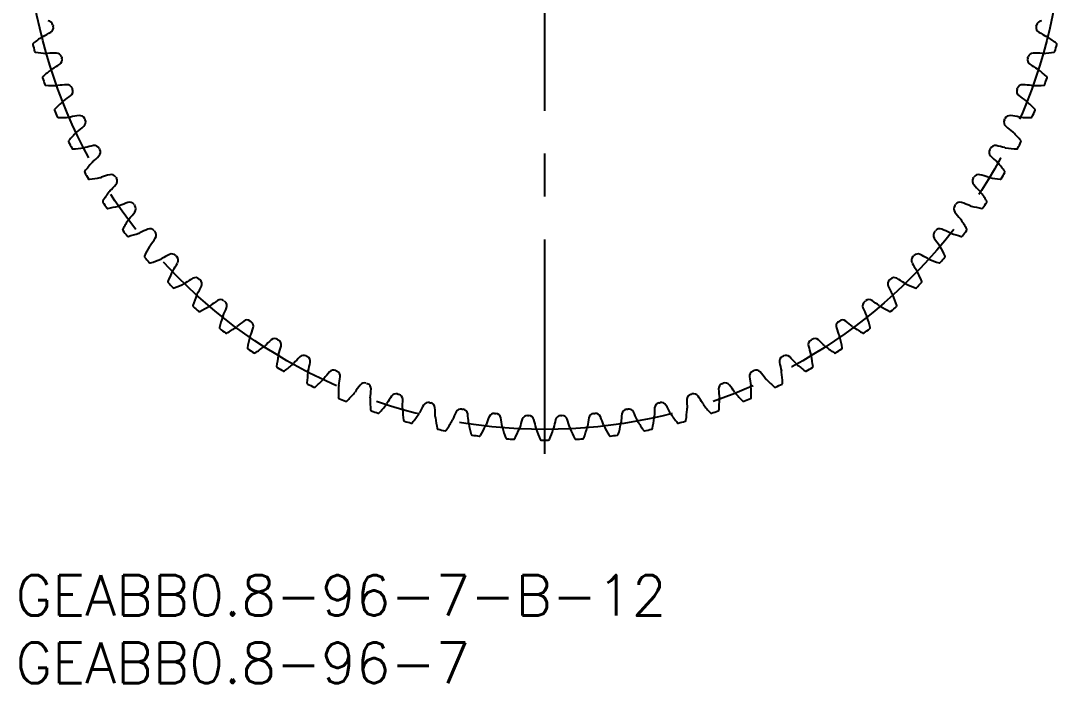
# Model space of a CAD drawing. Extents: x -1 to 118, y -8 to 89.
# Drawn here: x 0.4 to 77.6, y -8 to 41.1 of the extents above; entities that cross this region are included whole.
import ezdxf

# ---------------------------------------------------------------- set-up
doc = ezdxf.new("R2010")
doc.units = 0
doc.header["$LTSCALE"] = 0.5
doc.linetypes.add('CENTER', pattern=[50.8, 31.75, -6.35, 6.35, -6.35])
for name, color, linetype in [('MSM_CENTER', 1, 'CENTER'), ('MSM_CONTINUOUS', 7, 'CONTINUOUS'), ('MSM_PART_NUMBER', 7, 'CONTINUOUS')]:
    doc.layers.add(name, color=color, linetype=linetype)
doc.styles.get("Standard").update_dxf_attribs({"font": 'txt.shx', "height": 3, "bigfont": 'bigfont.shx'})

# ---------------------------------------------------------------- blocks, each defined once
blk = doc.blocks.new('*U2')
at = {"layer": 'MSM_PART_NUMBER'}
blk.add_text('GEABB0.8-96-7-B-12', height=3, dxfattribs=at).set_placement((0, -3))
blk = doc.blocks.new('*U3')
at = {"layer": 'MSM_PART_NUMBER'}
blk.add_text('GEABB0.8-96-7', height=3, dxfattribs=at).set_placement((0, -8))

msp = doc.modelspace()

# ---------------------------------------------------------------- linework, layer by layer
at = {"layer": 'MSM_CENTER'}
msp.add_line((39.2, 9), (39.2, 89.4), dxfattribs=at)
msp.add_circle((39.2, 49.2), 38.4, dxfattribs=at)
at = {"layer": 'MSM_CONTINUOUS'}
for centre, radius, start, end in [((2.376, 40.665), 0.4, 13.04941, 86.02925), ((76.024, 40.665), 0.4, 93.97075, 166.95057), ((-2.232, 48.518), 9.6, 296.34546, 300.22075), ((2.399, 40.568), 0.4, 300.22075, 13.20057), ((39.2, 49.2), 37.4, 193.04943, 193.20057), ((76.001, 40.568), 0.4, 166.7994, 239.77925), ((39.2, 49.2), 37.4, 346.79943, 346.95057), ((80.632, 48.518), 9.6, 239.77925, 243.65454), ((1.345, 39.331), 0.08, 127.92651, 194.61229), ((8.672, 29.928), 12, 124.0625, 127.92651), ((2.323, 39.319), 0.665, 116.31365, 124.0625), ((76.077, 39.319), 0.665, 55.9375, 63.68635), ((69.728, 29.928), 12, 52.07349, 55.9375), ((77.055, 39.331), 0.08, 345.38831, 52.07349), ((39.2, 49.2), 39.2, 194.61229, 195.38772), ((1.482, 38.82), 0.08, 195.38831, 262.07349), ((3.126, 50.626), 12, 262.07349, 265.9375), ((2.323, 39.319), 0.665, 265.9375, 273.68635), ((2.978, 29.075), 9.6, 89.77925, 93.65454), ((3.013, 38.275), 0.4, 16.79941, 89.77925), ((75.387, 38.275), 0.4, 90.22075, 163.20057), ((75.422, 29.075), 9.6, 86.34546, 90.22075), ((76.077, 39.319), 0.665, 266.31365, 274.0625), ((75.274, 50.626), 12, 274.0625, 277.92651), ((76.918, 38.82), 0.08, 277.92651, 344.61229), ((39.2, 49.2), 39.2, 344.61229, 345.38772), ((-2.099, 45.809), 9.6, 300.09546, 303.97075), ((3.042, 38.18), 0.4, 303.97075, 16.95057), ((39.2, 49.2), 37.4, 196.79943, 196.95057), ((75.358, 38.18), 0.4, 163.0494, 236.02925), ((39.2, 49.2), 37.4, 343.04943, 343.20057), ((80.499, 45.809), 9.6, 236.02925, 239.90454), ((9.998, 27.973), 12, 127.8125, 131.67651), ((3.048, 36.928), 0.665, 120.06365, 127.8125), ((75.352, 36.928), 0.665, 52.1875, 59.93635), ((68.402, 27.973), 12, 48.32349, 52.1875), ((2.072, 36.876), 0.08, 131.67651, 198.36229), ((39.2, 49.2), 39.2, 198.36229, 199.13772), ((2.242, 36.375), 0.08, 199.13831, 265.82349), ((3.11, 48.263), 12, 265.82349, 269.6875), ((4.372, 26.749), 9.6, 93.52925, 97.40454), ((3.805, 35.932), 0.4, 20.54941, 93.52925), ((74.595, 35.932), 0.4, 86.47075, 159.45057), ((74.028, 26.749), 9.6, 82.59546, 86.47075), ((75.29, 48.263), 12, 270.3125, 274.17651), ((76.158, 36.375), 0.08, 274.17651, 340.86229), ((39.2, 49.2), 39.2, 340.86229, 341.63772), ((76.328, 36.876), 0.08, 341.63831, 48.32349), ((3.048, 36.928), 0.665, 269.6875, 277.43635), ((-1.788, 43.116), 9.6, 303.84546, 307.72075), ((3.84, 35.838), 0.4, 307.72075, 20.70057), ((39.2, 49.2), 37.4, 200.54943, 200.70057), ((74.56, 35.838), 0.4, 159.2994, 232.27925), ((39.2, 49.2), 37.4, 339.29943, 339.45057), ((80.188, 43.116), 9.6, 232.27925, 236.15454), ((75.352, 36.928), 0.665, 262.56365, 270.3125), ((11.449, 26.109), 12, 131.5625, 135.42651), ((3.928, 34.59), 0.665, 123.81365, 131.5625), ((74.472, 34.59), 0.665, 48.4375, 56.18635), ((66.951, 26.109), 12, 44.57349, 48.4375), ((2.957, 34.474), 0.08, 135.42651, 202.11229), ((39.2, 49.2), 39.2, 202.11229, 202.88772), ((5.914, 24.519), 9.6, 97.27925, 101.15454), ((4.749, 33.645), 0.4, 24.29941, 97.27925), ((73.651, 33.645), 0.4, 82.72075, 155.70057), ((72.486, 24.519), 9.6, 78.84546, 82.72075), ((39.2, 49.2), 39.2, 337.11229, 337.88772), ((75.443, 34.474), 0.08, 337.88831, 44.57349), ((3.16, 33.985), 0.08, 202.88831, 269.57349), ((3.249, 45.905), 12, 269.57349, 273.4375), ((3.928, 34.59), 0.665, 273.4375, 281.18635), ((-1.303, 40.448), 9.6, 307.59546, 311.47075), ((4.79, 33.554), 0.4, 311.47075, 24.45057), ((39.2, 49.2), 37.4, 204.29943, 204.45057), ((73.61, 33.554), 0.4, 155.5494, 228.52925), ((39.2, 49.2), 37.4, 335.54943, 335.70057), ((79.703, 40.448), 9.6, 228.52925, 232.40454), ((74.472, 34.59), 0.665, 258.81365, 266.5625), ((75.151, 45.905), 12, 266.5625, 270.42651), ((75.24, 33.985), 0.08, 270.42651, 337.11229), ((13.018, 24.343), 12, 135.3125, 139.17651), ((4.959, 32.314), 0.665, 127.56365, 135.3125), ((73.441, 32.314), 0.665, 44.6875, 52.43635), ((65.382, 24.343), 12, 40.82349, 44.6875), ((3.998, 32.135), 0.08, 139.17651, 205.86229), ((39.2, 49.2), 39.2, 205.86229, 206.63771), ((4.959, 32.314), 0.665, 277.1875, 284.93635), ((7.6, 22.395), 9.6, 101.02925, 104.90454), ((5.84, 31.425), 0.4, 28.04941, 101.02925), ((72.56, 31.425), 0.4, 78.97075, 151.95057), ((70.8, 22.395), 9.6, 75.09546, 78.97075), ((73.441, 32.314), 0.665, 255.06365, 262.8125), ((39.2, 49.2), 39.2, 333.36229, 334.13772), ((74.402, 32.135), 0.08, 334.13831, 40.82349), ((4.232, 31.661), 0.08, 206.63771, 273.32349), ((3.541, 43.561), 12, 273.32349, 277.1875), ((-0.643, 37.818), 9.6, 311.34546, 315.22075), ((5.887, 31.337), 0.4, 315.22075, 28.20057), ((39.2, 49.2), 37.4, 208.04943, 208.20057), ((72.513, 31.337), 0.4, 151.7994, 224.77925), ((39.2, 49.2), 37.4, 331.79943, 331.95057), ((79.043, 37.818), 9.6, 224.77925, 228.65454), ((74.859, 43.561), 12, 262.8125, 266.67651), ((74.168, 31.661), 0.08, 266.67651, 333.36229), ((14.7, 22.684), 12, 139.0625, 142.92651), ((6.137, 30.111), 0.665, 131.31365, 139.0625), ((72.263, 30.111), 0.665, 40.9375, 48.68635), ((63.7, 22.684), 12, 37.07349, 40.9375), ((5.19, 29.87), 0.08, 142.92651, 209.61229), ((39.2, 49.2), 39.2, 209.61229, 210.38771), ((5.454, 29.411), 0.08, 210.38771, 277.07349), ((3.986, 41.24), 12, 277.07349, 280.9375), ((6.137, 30.111), 0.665, 280.9375, 288.68635), ((9.421, 20.386), 9.6, 104.77925, 108.65454), ((7.074, 29.281), 0.4, 31.79941, 104.77925), ((39.2, 49.2), 37.4, 211.79943, 211.95057), ((7.127, 29.197), 0.4, 318.97075, 31.95057), ((71.273, 29.197), 0.4, 148.0494, 221.02925), ((39.2, 49.2), 37.4, 328.04943, 328.20057), ((71.326, 29.281), 0.4, 75.22075, 148.20057), ((68.979, 20.386), 9.6, 71.34546, 75.22075), ((72.263, 30.111), 0.665, 251.31365, 259.0625), ((74.414, 41.24), 12, 259.0625, 262.92651), ((72.946, 29.411), 0.08, 262.92651, 329.61229), ((39.2, 49.2), 39.2, 329.61229, 330.38772), ((73.21, 29.87), 0.08, 330.38831, 37.07349), ((0.186, 35.236), 9.6, 315.09546, 318.97075), ((78.214, 35.236), 9.6, 221.02925, 224.90454), ((16.487, 21.138), 12, 142.8125, 146.67651), ((7.456, 27.99), 0.665, 135.06365, 142.8125), ((70.944, 27.99), 0.665, 37.1875, 44.93635), ((61.913, 21.138), 12, 33.32349, 37.1875), ((6.527, 27.687), 0.08, 146.67651, 213.36229), ((39.2, 49.2), 39.2, 213.36229, 214.13772), ((6.821, 27.246), 0.08, 214.13831, 280.82349), ((4.582, 38.954), 12, 280.82349, 284.6875), ((7.456, 27.99), 0.665, 284.6875, 292.43635), ((11.369, 18.5), 9.6, 108.52925, 112.40454), ((8.445, 27.223), 0.4, 35.54941, 108.52925), ((39.2, 49.2), 37.4, 215.54943, 215.70057), ((8.503, 27.142), 0.4, 322.72075, 35.70057), ((69.897, 27.142), 0.4, 144.2994, 217.27925), ((39.2, 49.2), 37.4, 324.29943, 324.45057), ((69.955, 27.223), 0.4, 71.47075, 144.45057), ((67.031, 18.5), 9.6, 67.59546, 71.47075), ((70.944, 27.99), 0.665, 247.56365, 255.3125), ((73.818, 38.954), 12, 255.3125, 259.17651), ((71.579, 27.246), 0.08, 259.17651, 325.86229), ((39.2, 49.2), 39.2, 325.86229, 326.63772), ((71.873, 27.687), 0.08, 326.63831, 33.32349), ((18.371, 19.713), 12, 146.5625, 150.42651), ((8.912, 25.959), 0.665, 138.81365, 146.5625), ((1.183, 32.714), 9.6, 318.84546, 322.72075), ((77.217, 32.714), 9.6, 217.27925, 221.15454), ((69.488, 25.959), 0.665, 33.4375, 41.18635), ((60.029, 19.713), 12, 29.57349, 33.4375), ((8.004, 25.596), 0.08, 150.42651, 217.11229), ((39.2, 49.2), 39.2, 217.11229, 217.88772), ((13.437, 16.745), 9.6, 112.27925, 116.15454), ((9.949, 25.258), 0.4, 39.29941, 112.27925), ((39.2, 49.2), 37.4, 219.29943, 219.45057), ((39.2, 49.2), 37.4, 320.54943, 320.70057), ((68.451, 25.258), 0.4, 67.72075, 140.70057), ((64.963, 16.745), 9.6, 63.84546, 67.72075), ((39.2, 49.2), 39.2, 322.11229, 322.88772), ((70.396, 25.596), 0.08, 322.88831, 29.57349), ((8.326, 25.176), 0.08, 217.88831, 284.57349), ((5.327, 36.712), 12, 284.57349, 288.4375), ((8.912, 25.959), 0.665, 288.4375, 296.18635), ((2.343, 30.263), 9.6, 322.59546, 326.47075), ((10.012, 25.181), 0.4, 326.47075, 39.45057), ((68.388, 25.181), 0.4, 140.5494, 213.52925), ((76.057, 30.263), 9.6, 213.52925, 217.40454), ((69.488, 25.959), 0.665, 243.81365, 251.5625), ((73.073, 36.712), 12, 251.5625, 255.42651), ((70.074, 25.176), 0.08, 255.42651, 322.11229), ((20.344, 18.414), 12, 150.3125, 154.17651), ((10.496, 24.028), 0.665, 142.56365, 150.3125), ((67.904, 24.028), 0.665, 29.6875, 37.43635), ((58.056, 18.414), 12, 25.82349, 29.6875), ((9.614, 23.606), 0.08, 154.17651, 220.86229), ((39.2, 49.2), 39.2, 220.86229, 221.63771), ((6.216, 34.524), 12, 288.32349, 292.1875), ((10.496, 24.028), 0.665, 292.1875, 299.93635), ((15.614, 15.13), 9.6, 116.02925, 119.90454), ((11.577, 23.397), 0.4, 43.04941, 116.02925), ((39.2, 49.2), 37.4, 223.04943, 223.20057), ((11.645, 23.324), 0.4, 330.22075, 43.20057), ((66.755, 23.324), 0.4, 136.7994, 209.77925), ((39.2, 49.2), 37.4, 316.79943, 316.95057), ((66.823, 23.397), 0.4, 63.97075, 136.95057), ((62.786, 15.13), 9.6, 60.09546, 63.97075), ((67.904, 24.028), 0.665, 240.06365, 247.8125), ((72.184, 34.524), 12, 247.8125, 251.67651), ((39.2, 49.2), 39.2, 318.36229, 319.13772), ((68.786, 23.606), 0.08, 319.13831, 25.82349), ((9.963, 23.208), 0.08, 221.63771, 288.32349), ((22.398, 17.246), 12, 154.0625, 157.92651), ((12.204, 22.204), 0.665, 146.31365, 154.0625), ((3.66, 27.893), 9.6, 326.34546, 330.22075), ((74.74, 27.893), 9.6, 209.77925, 213.65454), ((66.196, 22.204), 0.665, 25.9375, 33.68635), ((56.002, 17.246), 12, 22.07349, 25.9375), ((68.437, 23.208), 0.08, 251.67651, 318.36229), ((11.351, 21.726), 0.08, 157.92651, 224.61229), ((39.2, 49.2), 39.2, 224.61229, 225.38771), ((12.204, 22.204), 0.665, 295.9375, 303.68635), ((17.893, 13.66), 9.6, 119.77925, 123.65454), ((13.324, 21.645), 0.4, 46.79941, 119.77925), ((39.2, 49.2), 37.4, 226.79943, 226.95057), ((13.397, 21.577), 0.4, 333.97075, 46.95057), ((65.003, 21.577), 0.4, 133.04941, 206.02925), ((39.2, 49.2), 37.4, 313.04943, 313.20057), ((65.076, 21.645), 0.4, 60.22075, 133.20057), ((60.507, 13.66), 9.6, 56.34546, 60.22075), ((66.196, 22.204), 0.665, 236.31365, 244.0625), ((39.2, 49.2), 39.2, 314.61229, 315.38772), ((67.049, 21.726), 0.08, 315.38831, 22.07349), ((11.726, 21.351), 0.08, 225.38771, 292.07349), ((7.246, 32.398), 12, 292.07349, 295.9375), ((5.13, 25.614), 9.6, 330.09546, 333.97075), ((73.27, 25.614), 9.6, 206.02925, 209.90454), ((71.154, 32.398), 12, 244.0625, 247.92651), ((66.674, 21.351), 0.08, 247.92651, 314.61229), ((24.524, 16.216), 12, 157.8125, 161.67651), ((14.028, 20.496), 0.665, 150.06365, 157.8125), ((20.263, 12.343), 9.6, 123.52925, 127.40454), ((15.181, 20.012), 0.4, 50.54941, 123.52925), ((39.2, 49.2), 37.4, 230.54943, 230.70057), ((15.258, 19.949), 0.4, 337.72075, 50.70057), ((63.142, 19.949), 0.4, 129.29941, 202.27925), ((39.2, 49.2), 37.4, 309.29943, 309.45057), ((63.219, 20.012), 0.4, 56.47075, 129.45057), ((58.137, 12.343), 9.6, 52.59546, 56.47075), ((64.372, 20.496), 0.665, 22.1875, 29.93635), ((53.876, 16.216), 12, 18.32349, 22.1875), ((13.208, 19.963), 0.08, 161.67651, 228.36229), ((39.2, 49.2), 39.2, 228.36229, 229.13771), ((13.606, 19.614), 0.08, 229.13771, 295.82349), ((8.414, 30.344), 12, 295.82349, 299.6875), ((14.028, 20.496), 0.665, 299.6875, 307.43635), ((6.745, 23.437), 9.6, 333.84546, 337.72075), ((71.655, 23.437), 9.6, 202.27925, 206.15454), ((64.372, 20.496), 0.665, 232.56365, 240.3125), ((69.986, 30.344), 12, 240.3125, 244.17651), ((64.794, 19.614), 0.08, 244.17651, 310.86229), ((39.2, 49.2), 39.2, 310.86229, 311.63772), ((65.192, 19.963), 0.08, 311.63831, 18.32349), ((26.712, 15.327), 12, 161.5625, 165.42651), ((15.959, 18.912), 0.665, 153.81365, 161.5625), ((22.714, 11.183), 9.6, 127.27925, 131.15454), ((17.142, 18.503), 0.4, 54.29941, 127.27925), ((39.2, 49.2), 37.4, 234.29943, 234.45057), ((17.223, 18.445), 0.4, 341.47075, 54.45057), ((61.177, 18.445), 0.4, 125.54941, 198.52925), ((39.2, 49.2), 37.4, 305.54943, 305.70057), ((61.258, 18.503), 0.4, 52.72075, 125.70057), ((55.686, 11.183), 9.6, 48.84546, 52.72075), ((62.441, 18.912), 0.665, 18.4375, 26.18635), ((51.688, 15.327), 12, 14.57349, 18.4375), ((15.176, 18.326), 0.08, 165.42651, 232.11229), ((39.2, 49.2), 39.2, 232.11229, 232.88771), ((15.596, 18.004), 0.08, 232.88771, 299.57349), ((9.713, 28.371), 12, 299.57349, 303.4375), ((15.959, 18.912), 0.665, 303.4375, 311.18635), ((8.5, 21.369), 9.6, 337.59546, 341.47075), ((69.9, 21.369), 9.6, 198.52925, 202.40454), ((62.441, 18.912), 0.665, 228.81365, 236.5625), ((68.687, 28.371), 12, 236.5625, 240.42651), ((62.804, 18.004), 0.08, 240.42651, 307.11229), ((39.2, 49.2), 39.2, 307.11229, 307.88771), ((63.224, 18.326), 0.08, 307.88771, 14.57349), ((28.954, 14.582), 12, 165.3125, 169.17651), ((17.99, 17.456), 0.665, 157.56365, 165.3125), ((25.236, 10.186), 9.6, 131.02925, 134.90454), ((19.197, 17.127), 0.4, 58.04941, 131.02925), ((39.2, 49.2), 37.4, 238.04943, 238.20057), ((19.281, 17.074), 0.4, 345.22075, 58.20057), ((59.119, 17.074), 0.4, 121.79941, 194.77925), ((39.2, 49.2), 37.4, 301.79943, 301.95057), ((59.203, 17.127), 0.4, 48.97075, 121.95057), ((53.164, 10.186), 9.6, 45.09546, 48.97075), ((60.41, 17.456), 0.665, 14.6875, 22.43635), ((49.446, 14.582), 12, 10.82349, 14.6875), ((17.246, 16.821), 0.08, 169.17651, 235.86229), ((39.2, 49.2), 39.2, 235.86229, 236.63771), ((17.687, 16.527), 0.08, 236.63771, 303.32349), ((11.138, 26.487), 12, 303.32349, 307.1875), ((17.99, 17.456), 0.665, 307.1875, 314.93635), ((31.24, 13.986), 12, 169.0625, 172.92651), ((20.111, 16.137), 0.665, 161.31365, 169.0625), ((10.386, 19.421), 9.6, 341.34546, 345.22075), ((21.337, 15.887), 0.4, 61.79941, 134.77925), ((39.2, 49.2), 37.4, 241.79943, 241.95057), ((39.2, 49.2), 37.4, 298.04943, 298.20057), ((57.063, 15.887), 0.4, 45.22075, 118.20057), ((68.014, 19.421), 9.6, 194.77925, 198.65454), ((58.289, 16.137), 0.665, 10.9375, 18.68635), ((47.16, 13.986), 12, 7.07349, 10.9375), ((60.41, 17.456), 0.665, 225.06365, 232.8125), ((67.262, 26.487), 12, 232.8125, 236.67651), ((60.713, 16.527), 0.08, 236.67651, 303.36229), ((39.2, 49.2), 39.2, 303.36229, 304.13771), ((61.154, 16.821), 0.08, 304.13771, 10.82349), ((19.411, 15.454), 0.08, 172.92651, 239.61229), ((12.684, 24.7), 12, 307.07349, 310.9375), ((20.111, 16.137), 0.665, 310.9375, 318.68635), ((27.818, 9.357), 9.6, 134.77925, 138.65454), ((21.425, 15.84), 0.4, 348.97075, 61.95057), ((12.395, 17.6), 9.6, 345.09546, 348.97075), ((56.975, 15.84), 0.4, 118.04941, 191.02925), ((66.005, 17.6), 9.6, 191.02925, 194.90454), ((50.582, 9.357), 9.6, 41.34546, 45.22075), ((58.289, 16.137), 0.665, 221.31365, 229.0625), ((65.716, 24.7), 12, 229.0625, 232.92651), ((58.989, 15.454), 0.08, 300.38831, 7.07349), ((39.2, 49.2), 39.2, 239.61229, 240.38771), ((19.87, 15.19), 0.08, 240.38771, 307.07349), ((33.561, 13.541), 12, 172.8125, 176.67651), ((22.314, 14.959), 0.665, 165.06365, 172.8125), ((30.448, 8.697), 9.6, 138.52925, 142.40454), ((23.554, 14.79), 0.4, 65.54941, 138.52925), ((39.2, 49.2), 37.4, 245.54943, 245.70057), ((23.645, 14.749), 0.4, 352.72075, 65.70057), ((14.519, 15.914), 9.6, 348.84546, 352.72075), ((54.755, 14.749), 0.4, 114.29941, 187.27925), ((63.881, 15.914), 9.6, 187.27925, 191.15454), ((39.2, 49.2), 37.4, 294.29943, 294.45057), ((54.846, 14.79), 0.4, 41.47075, 114.45057), ((47.952, 8.697), 9.6, 37.59546, 41.47075), ((56.086, 14.959), 0.665, 7.1875, 14.93635), ((44.839, 13.541), 12, 3.32349, 7.1875), ((58.53, 15.19), 0.08, 232.92651, 299.61229), ((39.2, 49.2), 39.2, 299.61229, 300.38772), ((21.661, 14.232), 0.08, 176.67651, 243.36229), ((39.2, 49.2), 39.2, 243.36229, 244.13771), ((22.135, 13.998), 0.08, 244.13771, 310.82349), ((14.343, 23.018), 12, 310.82349, 314.6875), ((22.314, 14.959), 0.665, 314.6875, 322.43635), ((35.905, 13.249), 12, 176.5625, 180.42651), ((24.59, 13.928), 0.665, 168.81365, 176.5625), ((33.116, 8.212), 9.6, 142.27925, 146.15454), ((25.838, 13.84), 0.4, 69.29941, 142.27925), ((39.2, 49.2), 37.4, 249.29943, 249.45057), ((25.932, 13.805), 0.4, 356.47075, 69.45057), ((52.468, 13.805), 0.4, 110.54941, 183.52925), ((39.2, 49.2), 37.4, 290.54943, 290.70057), ((52.562, 13.84), 0.4, 37.72075, 110.70057), ((45.284, 8.212), 9.6, 33.84546, 37.72075), ((53.81, 13.928), 0.665, 3.4375, 11.18635), ((42.495, 13.249), 12, 359.57349, 3.4375), ((56.086, 14.959), 0.665, 217.56365, 225.3125), ((64.057, 23.018), 12, 225.3125, 229.17651), ((56.265, 13.998), 0.08, 229.17651, 295.86229), ((39.2, 49.2), 39.2, 295.86229, 296.63771), ((56.739, 14.232), 0.08, 296.63771, 3.32349), ((23.985, 13.16), 0.08, 180.42651, 247.11229), ((16.109, 21.449), 12, 314.57349, 318.4375), ((24.59, 13.928), 0.665, 318.4375, 326.18635), ((26.928, 13.048), 0.665, 172.56365, 180.3125), ((16.749, 14.372), 9.6, 352.59546, 356.47075), ((35.809, 7.901), 9.6, 146.02925, 149.90454), ((28.18, 13.042), 0.4, 73.04941, 146.02925), ((39.2, 49.2), 37.4, 253.04943, 253.20057), ((28.275, 13.013), 0.4, 0.22075, 73.20057), ((50.125, 13.013), 0.4, 106.79941, 179.77925), ((39.2, 49.2), 37.4, 286.79943, 286.95057), ((50.22, 13.042), 0.4, 33.97075, 106.95057), ((42.591, 7.901), 9.6, 30.09546, 33.97075), ((61.651, 14.372), 9.6, 183.52925, 187.40454), ((51.472, 13.048), 0.665, 359.6875, 7.43635), ((53.81, 13.928), 0.665, 213.81365, 221.5625), ((62.291, 21.449), 12, 221.5625, 225.42651), ((54.415, 13.16), 0.08, 292.88771, 359.57349), ((39.2, 49.2), 39.2, 247.11229, 247.88771), ((24.474, 12.957), 0.08, 247.88771, 314.57349), ((38.263, 13.11), 12, 180.3125, 184.17651), ((17.973, 19.998), 12, 318.32349, 322.1875), ((26.928, 13.048), 0.665, 322.1875, 329.93635), ((29.319, 12.323), 0.665, 176.31365, 184.0625), ((19.075, 12.978), 9.6, 356.34546, 0.22075), ((38.518, 7.768), 9.6, 149.77925, 153.65454), ((30.568, 12.399), 0.4, 76.79941, 149.77925), ((39.2, 49.2), 37.4, 256.79943, 256.95057), ((30.665, 12.376), 0.4, 3.97075, 76.95057), ((21.487, 11.739), 9.6, 0.09546, 3.97075), ((56.913, 11.739), 9.6, 176.02925, 179.90454), ((47.735, 12.376), 0.4, 103.04941, 176.02925), ((39.2, 49.2), 37.4, 283.04943, 283.20057), ((47.832, 12.399), 0.4, 30.22075, 103.20057), ((39.882, 7.768), 9.6, 26.34546, 30.22075), ((59.325, 12.978), 9.6, 179.77925, 183.65454), ((49.081, 12.323), 0.665, 355.9375, 3.68635), ((51.472, 13.048), 0.665, 210.06365, 217.8125), ((60.427, 19.998), 12, 217.8125, 221.67651), ((40.137, 13.11), 12, 355.82349, 359.6875), ((53.926, 12.957), 0.08, 225.42651, 292.11229), ((39.2, 49.2), 39.2, 292.11229, 292.88771), ((26.375, 12.242), 0.08, 184.17651, 250.86229), ((39.2, 49.2), 39.2, 250.86229, 251.63771), ((26.876, 12.072), 0.08, 251.63771, 318.32349), ((40.626, 13.126), 12, 184.0625, 187.92651), ((19.928, 18.672), 12, 322.07349, 325.9375), ((29.319, 12.323), 0.665, 325.9375, 333.68635), ((31.752, 11.756), 0.665, 180.06365, 187.8125), ((42.982, 13.297), 12, 187.8125, 191.67651), ((41.229, 7.812), 9.6, 153.52925, 157.40454), ((32.993, 11.913), 0.4, 80.54941, 153.52925), ((39.2, 49.2), 37.4, 260.54943, 260.70057), ((33.092, 11.897), 0.4, 7.72075, 80.70057), ((23.975, 10.661), 9.6, 3.84546, 7.72075), ((43.931, 8.034), 9.6, 157.27925, 161.15454), ((35.445, 11.587), 0.4, 84.29941, 157.27925), ((39.2, 49.2), 37.4, 264.29943, 264.45057), ((35.545, 11.577), 0.4, 11.47075, 84.45057), ((26.528, 9.748), 9.6, 7.59546, 11.47075), ((37.913, 11.422), 0.4, 88.04941, 161.02925), ((39.2, 49.2), 37.4, 268.04943, 268.20057), ((38.013, 11.419), 0.4, 15.22075, 88.20057), ((40.387, 11.419), 0.4, 91.79941, 164.77925), ((39.2, 49.2), 37.4, 271.79943, 271.95057), ((40.487, 11.422), 0.4, 18.97075, 91.95057), ((51.872, 9.748), 9.6, 168.52925, 172.40454), ((42.855, 11.577), 0.4, 95.54941, 168.52925), ((39.2, 49.2), 37.4, 275.54943, 275.70057), ((42.955, 11.587), 0.4, 22.72075, 95.70057), ((34.469, 8.034), 9.6, 18.84546, 22.72075), ((54.425, 10.661), 9.6, 172.27925, 176.15454), ((45.308, 11.897), 0.4, 99.29941, 172.27925), ((39.2, 49.2), 37.4, 279.29943, 279.45057), ((45.407, 11.913), 0.4, 26.47075, 99.45057), ((37.171, 7.812), 9.6, 22.59546, 26.47075), ((35.418, 13.297), 12, 348.32349, 352.1875), ((46.648, 11.756), 0.665, 352.1875, 359.93635), ((49.081, 12.323), 0.665, 206.31365, 214.0625), ((58.472, 18.672), 12, 214.0625, 217.92651), ((37.774, 13.126), 12, 352.07349, 355.9375), ((51.524, 12.072), 0.08, 221.67651, 288.36229), ((39.2, 49.2), 39.2, 288.36229, 289.13771), ((52.025, 12.242), 0.08, 289.13771, 355.82349), ((28.82, 11.482), 0.08, 187.92651, 254.61229), ((39.2, 49.2), 39.2, 254.61229, 255.38771), ((29.331, 11.345), 0.08, 255.38771, 322.07349), ((31.309, 10.884), 0.08, 191.67651, 258.36229), ((21.966, 17.477), 12, 325.82349, 329.6875), ((31.752, 11.756), 0.665, 329.6875, 337.43635), ((34.217, 11.349), 0.665, 183.81365, 191.5625), ((45.322, 13.621), 12, 191.5625, 195.42651), ((24.078, 16.418), 12, 329.57349, 333.4375), ((34.217, 11.349), 0.665, 333.4375, 341.18635), ((36.703, 11.104), 0.665, 187.56365, 195.3125), ((47.636, 14.097), 12, 195.3125, 199.17651), ((26.254, 15.499), 12, 333.32349, 337.1875), ((36.703, 11.104), 0.665, 337.1875, 344.93635), ((46.614, 8.431), 9.6, 161.02925, 164.90454), ((29.136, 9.003), 9.6, 11.34546, 15.22075), ((39.2, 11.022), 0.665, 191.31365, 199.0625), ((39.2, 11.022), 0.665, 340.9375, 348.68635), ((49.264, 9.003), 9.6, 164.77925, 168.65454), ((31.786, 8.431), 9.6, 15.09546, 18.97075), ((41.697, 11.104), 0.665, 195.06365, 202.8125), ((52.146, 15.499), 12, 202.8125, 206.67651), ((30.764, 14.097), 12, 340.82349, 344.6875), ((41.697, 11.104), 0.665, 344.6875, 352.43635), ((44.183, 11.349), 0.665, 198.81365, 206.5625), ((54.322, 16.418), 12, 206.5625, 210.42651), ((33.078, 13.621), 12, 344.57349, 348.4375), ((44.183, 11.349), 0.665, 348.4375, 356.18635), ((46.648, 11.756), 0.665, 202.56365, 210.3125), ((56.434, 17.477), 12, 210.3125, 214.17651), ((47.091, 10.884), 0.08, 281.63771, 348.32349), ((49.069, 11.345), 0.08, 217.92651, 284.61229), ((39.2, 49.2), 39.2, 284.61229, 285.38771), ((49.58, 11.482), 0.08, 285.38771, 352.07349), ((39.2, 49.2), 39.2, 258.36229, 259.13771), ((31.828, 10.781), 0.08, 259.13771, 325.82349), ((33.831, 10.45), 0.08, 195.42651, 262.11229), ((39.2, 49.2), 39.2, 262.11229, 262.88771), ((34.356, 10.381), 0.08, 262.88771, 329.57349), ((36.377, 10.182), 0.08, 199.17651, 265.86229), ((39.2, 49.2), 39.2, 265.86229, 266.63771), ((36.906, 10.147), 0.08, 266.63771, 333.32349), ((49.914, 14.724), 12, 199.0625, 202.92651), ((38.935, 10.081), 0.08, 202.92651, 269.61229), ((39.465, 10.081), 0.08, 270.38771, 337.07349), ((28.486, 14.724), 12, 337.07349, 340.9375), ((41.494, 10.147), 0.08, 206.67651, 273.36229), ((39.2, 49.2), 39.2, 273.36229, 274.13771), ((42.023, 10.182), 0.08, 274.13771, 340.82349), ((44.044, 10.381), 0.08, 210.42651, 277.11229), ((39.2, 49.2), 39.2, 277.11229, 277.88771), ((44.569, 10.45), 0.08, 277.88771, 344.57349), ((46.572, 10.781), 0.08, 214.17651, 280.86229), ((39.2, 49.2), 39.2, 280.86229, 281.63771), ((39.2, 49.2), 39.2, 269.61229, 270.38771)]:
    msp.add_arc(centre, radius, start, end, dxfattribs=at)

# ---------------------------------------------------------------- block references
for name in ['*U2', '*U3']:
    msp.add_blockref(name, (0, 0), dxfattribs=at)

doc.saveas('drawing.dxf')
